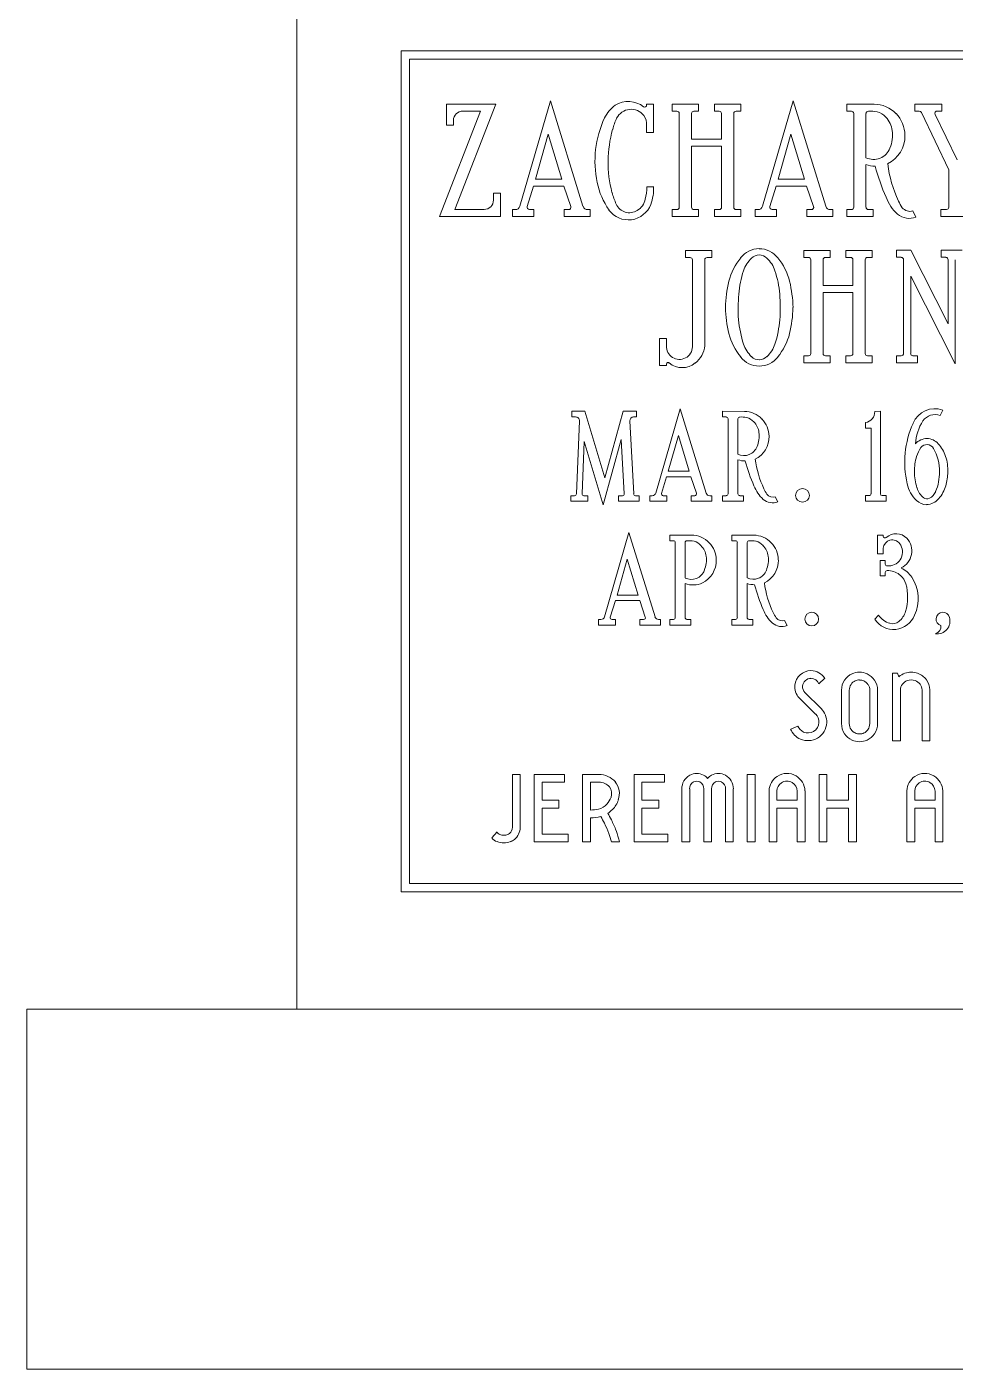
# Model space of a CAD drawing. Header units: inches. Extents: x -10 to 10, y -4 to 22.5.
# Drawn here: x -10 to 0.31, y -4 to 10.92 of the extents above; entities that cross this region are included whole.
import ezdxf

# ---------------------------------------------------------------- set-up
doc = ezdxf.new("R2010")
doc.units = ezdxf.units.IN
doc.header["$MEASUREMENT"] = 0
doc.layers.add('1', color=7, linetype='Continuous')

msp = doc.modelspace()

# ---------------------------------------------------------------- linework, layer by layer
at = {"color": 7, "linetype": 'Continuous', "lineweight": 5}
for p, q in [((-7, 0), (-7, 14.8)), ((-5.339, 9.824), (-5.339, 10.057)), ((-5.339, 10.057), (-4.791, 10.057)), ((-4.791, 10.057), (-5.248, 8.886)), ((-4.524, 8.923), (-4.185, 10.094)), ((-4.185, 10.094), (-3.823, 8.922)), ((-3.116, 10.046), (-3.116, 10.056)), ((-3.116, 10.056), (-3.039, 10.056)), ((-3.039, 10.056), (-3.039, 9.743)), ((-2.832, 9.979), (-2.832, 10.057)), ((-2.832, 10.057), (-2.539, 10.057)), ((-2.539, 10.057), (-2.539, 9.979)), ((-2.363, 9.979), (-2.363, 10.057)), ((-2.363, 10.057), (-2.07, 10.057)), ((-2.07, 10.057), (-2.07, 9.979)), ((-1.828, 8.923), (-1.489, 10.094)), ((-1.489, 10.094), (-1.127, 8.922)), ((-0.894, 9.979), (-0.894, 10.057)), ((-0.894, 10.057), (-0.589, 10.057)), ((-0.137, 10.057), (0.163, 10.057)), ((-0.137, 9.979), (-0.137, 10.057)), ((0.163, 10.057), (0.163, 9.979)), ((-5.418, 8.807), (-4.961, 9.98)), ((-5.262, 9.875), (-5.262, 9.824)), ((-4.961, 9.98), (-5.157, 9.98)), ((-2.78, 9.979), (-2.832, 9.979)), ((-2.753, 8.912), (-2.753, 9.954)), ((-2.617, 9.954), (-2.617, 9.667)), ((-2.539, 9.979), (-2.591, 9.979)), ((-2.311, 9.979), (-2.363, 9.979)), ((-2.285, 9.667), (-2.285, 9.954)), ((-2.148, 9.954), (-2.148, 8.912)), ((-2.07, 9.979), (-2.122, 9.979)), ((-0.842, 9.979), (-0.894, 9.979)), ((-0.816, 8.912), (-0.816, 9.954)), ((-0.68, 9.461), (-0.68, 9.954)), ((-0.088, 9.979), (-0.137, 9.979)), ((0.241, 9.328), (-0.064, 9.964)), ((0.089, 9.943), (0.333, 9.438)), ((0.163, 9.979), (0.113, 9.979)), ((-5.262, 9.824), (-5.339, 9.824)), ((-4.35, 9.224), (-4.209, 9.722)), ((-4.209, 9.722), (-4.058, 9.224)), ((-3.116, 9.743), (-3.116, 9.822)), ((-3.039, 9.743), (-3.116, 9.743)), ((-1.654, 9.224), (-1.513, 9.722)), ((-1.513, 9.722), (-1.362, 9.224)), ((-2.617, 9.667), (-2.285, 9.667)), ((-2.285, 9.589), (-2.617, 9.589)), ((-2.617, 9.589), (-2.617, 8.912)), ((-2.285, 8.912), (-2.285, 9.589)), ((-0.68, 9.384), (-0.68, 8.912)), ((0.241, 8.911), (0.241, 9.328)), ((-4.373, 9.146), (-4.444, 8.918)), ((-4.035, 9.146), (-4.373, 9.146)), ((-4.058, 9.224), (-4.35, 9.224)), ((-3.958, 8.919), (-4.035, 9.146)), ((-3.115, 9.139), (-3.038, 9.139)), ((-1.677, 9.146), (-1.748, 8.918)), ((-1.339, 9.146), (-1.677, 9.146)), ((-1.362, 9.224), (-1.654, 9.224)), ((-1.262, 8.919), (-1.339, 9.146)), ((-4.817, 8.99), (-4.817, 9.067)), ((-4.817, 9.067), (-4.74, 9.067)), ((-4.74, 9.067), (-4.74, 8.807)), ((-4.74, 8.807), (-5.418, 8.807)), ((-5.248, 8.886), (-4.921, 8.886)), ((-4.605, 8.807), (-4.605, 8.886)), ((-4.605, 8.886), (-4.574, 8.886)), ((-4.37, 8.807), (-4.605, 8.807)), ((-4.419, 8.886), (-4.37, 8.886)), ((-4.37, 8.886), (-4.37, 8.807)), ((-4.033, 8.807), (-4.033, 8.886)), ((-4.033, 8.886), (-3.983, 8.886)), ((-3.745, 8.807), (-4.033, 8.807)), ((-3.773, 8.886), (-3.745, 8.886)), ((-3.745, 8.886), (-3.745, 8.807)), ((-2.832, 8.807), (-2.832, 8.886)), ((-2.832, 8.886), (-2.78, 8.886)), ((-2.539, 8.807), (-2.832, 8.807)), ((-2.591, 8.886), (-2.539, 8.886)), ((-2.539, 8.886), (-2.539, 8.807)), ((-2.363, 8.807), (-2.363, 8.886)), ((-2.363, 8.886), (-2.311, 8.886)), ((-2.07, 8.807), (-2.363, 8.807)), ((-2.122, 8.886), (-2.07, 8.886)), ((-2.07, 8.886), (-2.07, 8.807)), ((-1.909, 8.807), (-1.909, 8.886)), ((-1.909, 8.886), (-1.878, 8.886)), ((-1.674, 8.807), (-1.909, 8.807)), ((-1.723, 8.886), (-1.674, 8.886)), ((-1.674, 8.886), (-1.674, 8.807)), ((-1.337, 8.807), (-1.337, 8.886)), ((-1.337, 8.886), (-1.287, 8.886)), ((-1.049, 8.807), (-1.337, 8.807)), ((-1.077, 8.886), (-1.049, 8.886)), ((-1.049, 8.886), (-1.049, 8.807)), ((-0.894, 8.807), (-0.894, 8.886)), ((-0.894, 8.886), (-0.842, 8.886)), ((-0.601, 8.807), (-0.894, 8.807)), ((-0.653, 8.886), (-0.601, 8.886)), ((-0.601, 8.886), (-0.601, 8.807)), ((-0.16, 8.871), (-0.126, 8.8)), ((0.151, 8.807), (0.151, 8.886)), ((0.151, 8.886), (0.216, 8.886)), ((0.463, 8.807), (0.151, 8.807)), ((-2.686, 8.352), (-2.686, 8.431)), ((-2.686, 8.431), (-2.393, 8.431)), ((-2.393, 8.431), (-2.393, 8.352)), ((-1.372, 8.354), (-1.372, 8.432)), ((-1.372, 8.432), (-1.079, 8.432)), ((-1.32, 8.354), (-1.372, 8.354)), ((-1.079, 8.354), (-1.131, 8.354)), ((-1.079, 8.432), (-1.079, 8.354)), ((-0.903, 8.354), (-0.903, 8.432)), ((-0.903, 8.432), (-0.61, 8.432)), ((-0.851, 8.354), (-0.903, 8.354)), ((-0.61, 8.354), (-0.662, 8.354)), ((-0.61, 8.432), (-0.61, 8.354)), ((-0.341, 8.355), (-0.341, 8.435)), ((-0.341, 8.435), (-0.183, 8.435)), ((-0.288, 8.355), (-0.341, 8.355)), ((-0.183, 8.435), (0.233, 7.615)), ((0.154, 8.355), (0.154, 8.435)), ((0.154, 8.435), (0.389, 8.435)), ((0.207, 8.355), (0.154, 8.355)), ((-2.634, 8.352), (-2.686, 8.352)), ((-2.608, 7.361), (-2.608, 8.327)), ((-2.471, 8.327), (-2.471, 7.373)), ((-2.393, 8.352), (-2.445, 8.352)), ((-1.293, 7.287), (-1.293, 8.329)), ((-1.157, 8.329), (-1.157, 8.042)), ((-0.825, 8.042), (-0.825, 8.329)), ((-0.688, 8.329), (-0.688, 7.287)), ((-0.262, 7.288), (-0.262, 8.328)), ((0.233, 7.615), (0.233, 8.328)), ((0.31, 8.328), (0.31, 7.172)), ((0.31, 7.172), (-0.183, 8.147)), ((-0.183, 8.147), (-0.183, 7.288)), ((-1.157, 8.042), (-0.825, 8.042)), ((-0.825, 7.964), (-1.157, 7.964)), ((-1.157, 7.964), (-1.157, 7.287)), ((-0.825, 7.287), (-0.825, 7.964)), ((-2.973, 7.152), (-2.973, 7.452)), ((-2.973, 7.452), (-2.895, 7.452)), ((-2.895, 7.452), (-2.895, 7.373)), ((-2.895, 7.168), (-2.895, 7.152)), ((-1.372, 7.182), (-1.372, 7.261)), ((-1.372, 7.261), (-1.32, 7.261)), ((-1.079, 7.182), (-1.372, 7.182)), ((-1.131, 7.261), (-1.079, 7.261)), ((-1.079, 7.261), (-1.079, 7.182)), ((-0.903, 7.182), (-0.903, 7.261)), ((-0.903, 7.261), (-0.851, 7.261)), ((-0.61, 7.182), (-0.903, 7.182)), ((-0.662, 7.261), (-0.61, 7.261)), ((-0.61, 7.261), (-0.61, 7.182)), ((-0.341, 7.182), (-0.341, 7.262)), ((-0.341, 7.262), (-0.288, 7.262)), ((-0.106, 7.182), (-0.341, 7.182)), ((-0.158, 7.262), (-0.106, 7.262)), ((-0.106, 7.262), (-0.106, 7.182)), ((-2.895, 7.152), (-2.973, 7.152)), ((-3.948, 6.581), (-3.948, 6.645)), ((-3.948, 6.645), (-3.802, 6.645)), ((-3.905, 6.581), (-3.948, 6.581)), ((-3.802, 6.645), (-3.581, 5.905)), ((-3.581, 5.905), (-3.375, 6.645)), ((-3.375, 6.645), (-3.229, 6.645)), ((-3.229, 6.581), (-3.26, 6.581)), ((-3.229, 6.645), (-3.229, 6.581)), ((-3.015, 5.736), (-2.744, 6.673)), ((-2.744, 6.673), (-2.454, 5.735)), ((-2.274, 6.581), (-2.274, 6.644)), ((-2.274, 6.644), (-2.03, 6.643)), ((-2.233, 6.581), (-2.274, 6.581)), ((-0.583, 6.643), (-0.52, 6.644)), ((-0.52, 6.644), (-0.52, 5.727)), ((0.174, 6.657), (0.143, 6.596)), ((-3.896, 5.726), (-3.863, 6.538)), ((-3.302, 6.538), (-3.26, 5.726)), ((-2.212, 5.727), (-2.212, 6.561)), ((-2.102, 6.167), (-2.102, 6.561)), ((-0.686, 6.457), (-0.686, 6.519)), ((-0.624, 6.457), (-0.686, 6.457)), ((-0.624, 5.727), (-0.624, 6.457)), ((-3.81, 6.31), (-3.833, 5.727)), ((-3.599, 5.605), (-3.81, 6.31)), ((-3.398, 6.329), (-3.599, 5.605)), ((-3.364, 5.727), (-3.398, 6.329)), ((-2.876, 5.977), (-2.763, 6.376)), ((-2.763, 6.376), (-2.642, 5.977)), ((-2.642, 5.977), (-2.876, 5.977)), ((-2.102, 6.105), (-2.102, 5.727)), ((-2.894, 5.915), (-2.951, 5.732)), ((-2.624, 5.915), (-2.894, 5.915)), ((-2.562, 5.733), (-2.624, 5.915)), ((-3.958, 5.644), (-3.958, 5.706)), ((-3.958, 5.706), (-3.917, 5.706)), ((-3.812, 5.706), (-3.77, 5.706)), ((-3.77, 5.706), (-3.77, 5.644)), ((-3.427, 5.644), (-3.427, 5.706)), ((-3.427, 5.706), (-3.385, 5.706)), ((-3.239, 5.706), (-3.198, 5.706)), ((-3.198, 5.706), (-3.198, 5.644)), ((-3.08, 5.644), (-3.08, 5.706)), ((-3.08, 5.706), (-3.055, 5.706)), ((-2.931, 5.706), (-2.892, 5.706)), ((-2.892, 5.706), (-2.892, 5.644)), ((-2.622, 5.644), (-2.622, 5.706)), ((-2.622, 5.706), (-2.582, 5.706)), ((-2.414, 5.706), (-2.392, 5.706)), ((-2.392, 5.706), (-2.392, 5.644)), ((-2.274, 5.644), (-2.274, 5.706)), ((-2.274, 5.706), (-2.233, 5.706)), ((-2.081, 5.706), (-2.04, 5.706)), ((-2.04, 5.706), (-2.04, 5.644)), ((-1.687, 5.694), (-1.659, 5.638)), ((-0.686, 5.644), (-0.686, 5.707)), ((-0.686, 5.707), (-0.645, 5.707)), ((-0.499, 5.707), (-0.457, 5.707)), ((-0.457, 5.707), (-0.457, 5.644)), ((-3.77, 5.644), (-3.958, 5.644)), ((-3.198, 5.644), (-3.427, 5.644)), ((-2.892, 5.644), (-3.08, 5.644)), ((-2.392, 5.644), (-2.622, 5.644)), ((-2.04, 5.644), (-2.274, 5.644)), ((-0.457, 5.644), (-0.686, 5.644)), ((-3.584, 4.361), (-3.313, 5.298)), ((-3.313, 5.298), (-3.023, 4.36)), ((-2.86, 5.206), (-2.86, 5.269)), ((-2.86, 5.269), (-2.617, 5.269)), ((-2.171, 5.206), (-2.171, 5.269)), ((-2.171, 5.269), (-1.927, 5.268)), ((-0.552, 5.061), (-0.552, 5.269)), ((-0.552, 5.269), (-0.488, 5.269)), ((-0.488, 5.269), (-0.488, 5.258)), ((-2.819, 5.206), (-2.86, 5.206)), ((-2.798, 4.352), (-2.798, 5.186)), ((-2.689, 5.186), (-2.689, 4.792)), ((-2.13, 5.206), (-2.171, 5.206)), ((-2.109, 4.352), (-2.109, 5.186)), ((-2, 4.792), (-2, 5.186)), ((-0.488, 5.124), (-0.488, 5.061)), ((-3.445, 4.602), (-3.332, 5.001)), ((-3.332, 5.001), (-3.211, 4.602)), ((-0.488, 5.061), (-0.552, 5.061)), ((-0.521, 4.816), (-0.521, 4.987)), ((-0.521, 4.987), (-0.467, 4.987)), ((-0.467, 4.987), (-0.467, 4.946)), ((-0.446, 4.926), (-0.425, 4.926)), ((-0.467, 4.816), (-0.521, 4.816)), ((-0.467, 4.853), (-0.467, 4.816)), ((-0.425, 4.874), (-0.446, 4.874)), ((-2.689, 4.73), (-2.689, 4.352)), ((-2, 4.73), (-2, 4.352)), ((-3.463, 4.54), (-3.52, 4.357)), ((-3.193, 4.54), (-3.463, 4.54)), ((-3.211, 4.602), (-3.445, 4.602)), ((-3.131, 4.358), (-3.193, 4.54)), ((-3.649, 4.269), (-3.649, 4.331)), ((-3.649, 4.331), (-3.624, 4.331)), ((-3.5, 4.331), (-3.461, 4.331)), ((-3.461, 4.331), (-3.461, 4.269)), ((-3.191, 4.269), (-3.191, 4.331)), ((-3.191, 4.331), (-3.151, 4.331)), ((-2.983, 4.331), (-2.961, 4.331)), ((-2.961, 4.331), (-2.961, 4.269)), ((-2.86, 4.269), (-2.86, 4.331)), ((-2.86, 4.331), (-2.819, 4.331)), ((-2.668, 4.331), (-2.626, 4.331)), ((-2.626, 4.331), (-2.626, 4.269)), ((-2.171, 4.269), (-2.171, 4.331)), ((-2.171, 4.331), (-2.13, 4.331)), ((-1.979, 4.331), (-1.937, 4.331)), ((-1.937, 4.331), (-1.937, 4.269)), ((-0.583, 4.335), (-0.54, 4.38)), ((-3.461, 4.269), (-3.649, 4.269)), ((-2.961, 4.269), (-3.191, 4.269)), ((-2.626, 4.269), (-2.86, 4.269)), ((-1.937, 4.269), (-2.171, 4.269)), ((-1.584, 4.319), (-1.556, 4.263)), ((-0.384, 2.983), (-0.384, 3.733)), ((-0.384, 3.733), (-0.33, 3.733)), ((-0.33, 3.733), (-0.315, 3.695)), ((-1.137, 3.677), (-1.203, 3.615)), ((-1.239, 3.278), (-1.423, 3.46)), ((-1.36, 3.519), (-1.179, 3.34)), ((-0.952, 3.173), (-0.952, 3.544)), ((-0.866, 3.544), (-0.866, 3.173)), ((-0.637, 3.173), (-0.637, 3.544)), ((-0.551, 3.544), (-0.551, 3.173)), ((-0.298, 2.983), (-0.298, 3.548)), ((-0.057, 3.548), (-0.057, 2.983)), ((0.03, 3.548), (0.03, 2.983)), ((-1.516, 3.113), (-1.436, 3.146)), ((-0.384, 2.983), (-0.298, 2.983)), ((-0.057, 2.983), (0.03, 2.983)), ((-4.607, 2.022), (-4.607, 2.608)), ((-4.607, 2.608), (-4.52, 2.608)), ((-4.52, 2.608), (-4.52, 2.019)), ((-4.364, 1.858), (-4.364, 2.608)), ((-4.364, 2.608), (-4.028, 2.608)), ((-4.028, 2.608), (-4.028, 2.522)), ((-3.827, 1.858), (-3.827, 2.608)), ((-3.827, 2.608), (-3.647, 2.608)), ((-3.255, 1.858), (-3.255, 2.608)), ((-3.255, 2.608), (-2.919, 2.608)), ((-2.919, 2.608), (-2.919, 2.522)), ((-1.998, 1.858), (-1.998, 2.608)), ((-1.998, 2.608), (-1.912, 2.608)), ((-1.912, 2.608), (-1.912, 1.858)), ((-1.201, 1.858), (-1.201, 2.608)), ((-1.201, 2.608), (-1.115, 2.608)), ((-1.115, 2.608), (-1.115, 2.321)), ((-0.874, 2.321), (-0.874, 2.608)), ((-0.874, 2.608), (-0.787, 2.608)), ((-0.787, 2.608), (-0.787, 1.858)), ((-4.028, 2.522), (-4.278, 2.522)), ((-4.278, 2.522), (-4.278, 2.321)), ((-3.645, 2.522), (-3.741, 2.522)), ((-3.741, 2.522), (-3.741, 2.213)), ((-2.919, 2.522), (-3.169, 2.522)), ((-3.169, 2.522), (-3.169, 2.321)), ((-2.724, 1.858), (-2.724, 2.449)), ((-2.638, 1.858), (-2.638, 2.449)), ((-2.482, 2.449), (-2.482, 1.858)), ((-2.396, 2.449), (-2.396, 1.858)), ((-2.24, 1.858), (-2.24, 2.449)), ((-2.154, 2.449), (-2.154, 1.858)), ((-1.756, 1.858), (-1.756, 2.427)), ((-1.669, 2.321), (-1.669, 2.424)), ((-1.444, 2.424), (-1.444, 2.321)), ((-1.357, 2.427), (-1.357, 1.858)), ((-0.225, 1.858), (-0.225, 2.427)), ((-0.139, 2.321), (-0.139, 2.424)), ((0.087, 2.424), (0.087, 2.321)), ((0.173, 2.427), (0.173, 1.858)), ((-4.278, 2.321), (-4.09, 2.321)), ((-4.09, 2.321), (-4.09, 2.235)), ((-3.169, 2.321), (-2.981, 2.321)), ((-2.981, 2.321), (-2.981, 2.235)), ((-1.444, 2.321), (-1.669, 2.321)), ((-1.115, 2.321), (-0.874, 2.321)), ((0.087, 2.321), (-0.139, 2.321)), ((-4.09, 2.235), (-4.278, 2.235)), ((-4.278, 2.235), (-4.278, 1.945)), ((-3.741, 1.858), (-3.741, 2.127)), ((-2.981, 2.235), (-3.169, 2.235)), ((-3.169, 2.235), (-3.169, 1.945)), ((-1.669, 1.858), (-1.669, 2.235)), ((-1.669, 2.235), (-1.444, 2.235)), ((-1.444, 2.235), (-1.444, 1.858)), ((-0.874, 2.235), (-1.115, 2.235)), ((-1.115, 2.235), (-1.115, 1.858)), ((-0.874, 1.858), (-0.874, 2.235)), ((-0.139, 1.858), (-0.139, 2.235)), ((-0.139, 2.235), (0.087, 2.235)), ((0.087, 2.235), (0.087, 1.858)), ((-4.837, 1.904), (-4.777, 1.969)), ((-4.278, 1.945), (-3.989, 1.945)), ((-3.989, 1.945), (-3.989, 1.858)), ((-3.169, 1.945), (-2.88, 1.945)), ((-2.88, 1.945), (-2.88, 1.858)), ((-3.989, 1.858), (-4.364, 1.858)), ((-3.827, 1.858), (-3.741, 1.858)), ((-3.506, 1.858), (-3.417, 1.858)), ((-2.88, 1.858), (-3.255, 1.858)), ((-2.724, 1.858), (-2.638, 1.858)), ((-2.482, 1.858), (-2.396, 1.858)), ((-2.24, 1.858), (-2.154, 1.858)), ((-1.912, 1.858), (-1.998, 1.858)), ((-1.756, 1.858), (-1.669, 1.858)), ((-1.444, 1.858), (-1.357, 1.858)), ((-1.115, 1.858), (-1.201, 1.858)), ((-0.787, 1.858), (-0.874, 1.858)), ((-0.225, 1.858), (-0.139, 1.858)), ((0.087, 1.858), (0.173, 1.858)), ((-7, 0), (-10, 0)), ((-10, 0), (-10, -4)), ((-7, 0), (7, 0)), ((-10, -4), (10, -4))]:
    msp.add_line(p, q, dxfattribs=at)
at = {"color": 7, "linetype": 'Continuous', "lineweight": 0}
for centre in [(-1.385, 5.71), (-1.283, 4.335)]:
    msp.add_circle(centre, 0.0762, dxfattribs=at)
at = {"color": 7, "linetype": 'Continuous', "lineweight": 5}
for centre, radius, start, end in [((-3.229, 9.727), 0.396, 126.5403, 153.3801), ((-3.321, 9.811), 0.276, 51.6668, 121.5203), ((-3.289, 9.821), 0.179, 37.6355, 153.4196), ((-3.138, 10.045), 0.0219, 236.4725, 1.2783), ((-0.593, 9.716), 0.341, 43.5877, 89.385), ((-5.155, 9.873), 0.107, 90.9275, 179.0725), ((-2.541, 9.421), 1.149, 155.0847, 191.7734), ((-2.875, 9.628), 0.636, 154.5783, 166.4935), ((-3.293, 9.829), 0.177, 357.5517, 34.7563), ((-2.779, 9.953), 0.0256, 1.3975, 91.3969), ((-2.591, 9.953), 0.0256, 88.603, 178.6026), ((-2.31, 9.953), 0.0256, 1.3975, 91.3969), ((-2.123, 9.953), 0.0256, 88.6029, 178.6026), ((-0.842, 9.953), 0.0256, 1.3975, 91.3969), ((-0.654, 9.953), 0.0256, 88.603, 178.6026), ((-0.634, 9.625), 0.354, 77.4826, 93.1866), ((-0.596, 9.8), 0.176, 39.6297, 77.2298), ((-0.636, 9.734), 0.25, 6.6676, 45.2991), ((-0.6, 9.707), 0.353, 0.8364, 43.8757), ((-0.088, 9.954), 0.0257, 24.6128, 90.836), ((0.111, 9.955), 0.0249, 86.1956, 207.3409), ((-2.193, 9.412), 1.351, 164.3252, 194.4506), ((-0.599, 9.707), 0.352, 297.0049, 0.7171), ((-0.764, 9.715), 0.379, 337.2968, 7.389), ((-0.597, 9.639), 0.196, 244.9564, 338.851), ((-0.583, 9.652), 0.284, 250.0488, 271.1622), ((1.656, 9.954), 2.309, 194.7295, 203.8025), ((0.909, 9.566), 1.359, 187.2976, 205.5078), ((-2.839, 9.361), 0.845, 191.9281, 214.6611), ((-3.649, 9.132), 0.534, 345.7464, 0.792), ((-3.558, 9.123), 0.52, 339.837, 1.8544), ((-4.92, 8.989), 0.102, 269.271, 0.729), ((-2.869, 9.234), 0.651, 194.1096, 206.2476), ((-3.323, 9.044), 0.197, 300.9624, 347.2078), ((0.008, 9.2), 0.498, 200.9013, 227.3512), ((0.036, 9.129), 0.384, 202.7316, 215.3941), ((-4.573, 8.936), 0.0508, 268.9015, 344.8383), ((-4.418, 8.912), 0.0264, 166.6624, 268.4747), ((-3.982, 8.911), 0.0254, 267.645, 19.2973), ((-3.773, 8.937), 0.0516, 197.3404, 270.7755), ((-3.319, 9.037), 0.266, 216.0001, 339.4051), ((-3.308, 9.008), 0.158, 203.1931, 303.1245), ((-2.779, 8.911), 0.0256, 268.6029, 1.3971), ((-2.591, 8.911), 0.0256, 178.6028, 271.3972), ((-2.31, 8.911), 0.0256, 268.6029, 1.3971), ((-2.123, 8.911), 0.0256, 178.6027, 271.3973), ((-1.877, 8.936), 0.0508, 268.9015, 344.8383), ((-1.722, 8.912), 0.0264, 166.6624, 268.4747), ((-1.286, 8.911), 0.0254, 267.645, 19.2973), ((-1.077, 8.937), 0.0516, 197.3404, 270.7755), ((-0.842, 8.911), 0.0256, 268.6029, 1.3971), ((-0.654, 8.911), 0.0256, 178.6028, 271.3972), ((-0.197, 8.996), 0.208, 230.7953, 290.0512), ((-0.19, 8.979), 0.113, 219.9352, 285.5317), ((0.215, 8.912), 0.0256, 271.3972, 358.6027), ((-1.863, 8.186), 0.266, 90.7945, 141.7752), ((-1.864, 8.257), 0.124, 90.5787, 134.1816), ((-1.866, 8.19), 0.261, 37.7583, 90.2214), ((-1.867, 8.257), 0.124, 45.8184, 89.4213), ((-1.319, 8.328), 0.0256, 1.3975, 91.3969), ((-1.131, 8.328), 0.0256, 88.603, 178.6026), ((-0.85, 8.328), 0.0256, 1.3975, 91.3969), ((-0.663, 8.328), 0.0256, 88.6029, 178.6026), ((-0.288, 8.329), 0.0256, 358.6029, 91.397), ((0.207, 8.329), 0.0256, 358.603, 91.397), ((-2.633, 8.327), 0.0256, 1.3971, 91.3973), ((-2.446, 8.327), 0.0256, 88.6027, 178.6028), ((-1.549, 7.924), 0.674, 140.8015, 165.8493), ((-0.961, 7.859), 1.134, 162.1624, 175.6398), ((-1.712, 8.094), 0.347, 133.3898, 161.1397), ((-2.019, 8.094), 0.347, 18.8603, 46.6102), ((-2.862, 7.835), 1.229, 5.1392, 17.5861), ((-2.182, 7.924), 0.674, 14.1508, 39.1984), ((-0.817, 7.762), 1.424, 166.7438, 178.5827), ((-2.914, 7.762), 1.424, 1.4173, 13.2562), ((-0.359, 7.781), 1.741, 174.5859, 183.8931), ((-3.598, 7.786), 1.966, 356.3875, 4.6266), ((-0.786, 7.838), 1.455, 181.6013, 193.1348), ((-2.945, 7.838), 1.455, 346.8652, 358.3987), ((-0.739, 7.796), 1.363, 185.6341, 197.2902), ((-2.992, 7.796), 1.363, 342.7097, 354.3659), ((-1.544, 7.677), 0.68, 194.424, 219.146), ((-2.187, 7.677), 0.68, 320.8541, 345.576), ((-2.751, 7.364), 0.144, 176.3876, 358.6289), ((-2.724, 7.387), 0.253, 305.3231, 356.8271), ((-1.712, 7.503), 0.347, 198.8602, 226.6102), ((-2.019, 7.503), 0.347, 313.3898, 341.1398), ((-2.878, 7.169), 0.0171, 40.4237, 184.816), ((-2.721, 7.355), 0.226, 230.474, 309.526), ((-1.863, 7.412), 0.266, 218.22, 269.4863), ((-1.864, 7.34), 0.124, 225.8149, 270.0108), ((-1.866, 7.407), 0.261, 270.0514, 322.2422), ((-1.867, 7.34), 0.124, 271.191, 314.1701), ((-1.319, 7.286), 0.0256, 268.6029, 1.3971), ((-1.131, 7.286), 0.0256, 178.6028, 271.3972), ((-0.85, 7.286), 0.0256, 268.6029, 1.3971), ((-0.663, 7.286), 0.0256, 178.6027, 271.3973), ((-0.288, 7.287), 0.0256, 268.6028, 1.3972), ((-0.158, 7.287), 0.0256, 178.6028, 268.6028), ((-3.904, 6.54), 0.0411, 357.2886, 91.3632), ((-3.26, 6.538), 0.0427, 90.9042, 180.4439), ((-2.232, 6.56), 0.0205, 1.3975, 91.3969), ((-2.082, 6.56), 0.0205, 88.603, 178.6026), ((-2.066, 6.298), 0.283, 77.4826, 93.1866), ((-2.033, 6.37), 0.273, 43.5877, 89.385), ((-2.035, 6.437), 0.141, 39.6297, 77.2298), ((-0.702, 6.637), 0.119, 277.612, 3.0856), ((0.086, 6.409), 0.264, 70.634, 157.3263), ((0.084, 6.449), 0.158, 68.2295, 145.9421), ((-2.067, 6.385), 0.2, 6.6676, 45.2991), ((-2.039, 6.363), 0.282, 0.8364, 43.8757), ((0.802, 6.079), 1.051, 155.7809, 193.1635), ((0.409, 6.249), 0.54, 147.6849, 176.5106), ((-2.038, 6.363), 0.282, 297.0049, 0.7171), ((-2.17, 6.369), 0.304, 337.2968, 7.389), ((0.002, 6.165), 0.177, 91.3156, 138.4046), ((-0.003, 6.192), 0.0823, 28.1297, 144.2312), ((-0.009, 6.164), 0.178, 42.3881, 87.6339), ((-0.124, 6.046), 0.342, 16.443, 44.0648), ((-2.036, 6.309), 0.157, 244.9564, 338.851), ((0.412, 5.983), 0.553, 163.2892, 180.8722), ((0.211, 6.041), 0.344, 144.6054, 162.9198), ((-0.338, 5.988), 0.474, 357.8119, 30.787), ((-0.317, 5.979), 0.547, 358.8537, 17.434), ((-2.025, 6.319), 0.227, 250.0488, 271.1622), ((-0.234, 6.561), 1.847, 194.7295, 203.8025), ((-0.831, 6.251), 1.088, 187.2976, 205.5078), ((0.446, 5.97), 0.587, 179.5176, 197.6784), ((-0.406, 5.961), 0.542, 337.2776, 0.9513), ((-0.304, 5.972), 0.533, 343.1006, 359.612), ((0.137, 5.916), 0.368, 192.0332, 226.0553), ((-3.915, 5.725), 0.019, 263.8392, 3.3664), ((-3.813, 5.726), 0.0205, 178.6028, 271.3972), ((-3.385, 5.726), 0.0205, 268.6028, 1.3973), ((-3.24, 5.726), 0.0204, 181.0678, 271.7265), ((-3.054, 5.747), 0.0406, 268.9015, 344.8383), ((-2.931, 5.727), 0.0211, 166.6624, 268.4747), ((-2.581, 5.726), 0.0203, 267.645, 19.2973), ((-2.415, 5.747), 0.0413, 197.3404, 270.7755), ((-2.232, 5.727), 0.0205, 268.6029, 1.3971), ((-2.082, 5.727), 0.0205, 178.6028, 271.3972), ((-1.552, 5.958), 0.398, 200.9013, 227.3512), ((-1.53, 5.901), 0.307, 202.7316, 215.3941), ((-1.711, 5.781), 0.0902, 219.9352, 285.5317), ((-0.645, 5.727), 0.0205, 268.6028, 358.6028), ((-0.498, 5.729), 0.0224, 186.1609, 266.6335), ((0.072, 5.839), 0.191, 194.3003, 234.5325), ((-0.002, 5.731), 0.0606, 231.9271, 296.5638), ((-0.013, 5.79), 0.183, 271.8741, 320.4754), ((-0.05, 5.816), 0.158, 298.6424, 336.2122), ((-0.165, 5.925), 0.387, 319.4196, 343.8127), ((-1.716, 5.794), 0.167, 230.7953, 290.0512), ((-0.004, 5.772), 0.166, 226.6621, 268.9165), ((-2.62, 4.994), 0.274, 43.6207, 89.553), ((-1.93, 4.995), 0.273, 43.5877, 89.385), ((-0.466, 5.259), 0.0214, 183.2945, 306.3034), ((-0.344, 5.122), 0.162, 43.2625, 132.7184), ((-0.382, 5.092), 0.211, 296.2612, 42.1861), ((-2.818, 5.185), 0.0205, 1.3975, 91.3969), ((-2.668, 5.185), 0.0205, 88.603, 178.6026), ((-2.652, 4.913), 0.293, 77.7364, 92.9688), ((-2.621, 5.062), 0.141, 39.7201, 77.2054), ((-2.655, 5.009), 0.201, 6.821, 45.1457), ((-2.624, 4.988), 0.281, 0.7377, 43.9744), ((-2.129, 5.185), 0.0205, 1.3975, 91.3969), ((-1.979, 5.185), 0.0205, 88.603, 178.6026), ((-1.963, 4.923), 0.283, 77.4826, 93.1866), ((-1.932, 5.062), 0.141, 39.6297, 77.2298), ((-1.965, 5.01), 0.2, 6.6676, 45.2991), ((-1.936, 4.988), 0.282, 0.8364, 43.8757), ((-0.387, 5.114), 0.101, 35.6553, 174.4817), ((-0.428, 5.08), 0.154, 271.398, 37.1542), ((-2.623, 4.988), 0.281, 296.9456, 0.7764), ((-2.756, 4.994), 0.304, 337.2969, 7.3889), ((-1.935, 4.988), 0.282, 297.0049, 0.7171), ((-2.067, 4.994), 0.304, 337.2968, 7.389), ((-0.446, 4.946), 0.0205, 181.3972, 271.3972), ((-2.621, 4.932), 0.156, 244.4442, 339.1957), ((-1.933, 4.934), 0.157, 244.9564, 338.851), ((-0.444, 4.851), 0.0223, 93.2156, 176.7844), ((-0.439, 4.655), 0.219, 49.0591, 86.27), ((-0.428, 4.671), 0.199, 16.7734, 48.5711), ((-0.419, 4.638), 0.295, 33.1416, 63.6526), ((-0.529, 4.56), 0.43, 334.8946, 33.8904), ((-2.601, 4.965), 0.251, 249.5267, 294.6979), ((-1.922, 4.944), 0.227, 250.0488, 271.1622), ((-0.131, 5.186), 1.847, 194.7295, 203.8025), ((-0.729, 4.876), 1.088, 187.2976, 205.5078), ((-0.792, 4.579), 0.575, 343.8545, 15.033), ((-3.623, 4.372), 0.0406, 268.9015, 344.8383), ((-3.5, 4.352), 0.0211, 166.6624, 268.4747), ((-3.15, 4.351), 0.0203, 267.645, 19.2973), ((-2.984, 4.372), 0.0413, 197.3404, 270.7755), ((-2.818, 4.352), 0.0205, 268.6029, 1.3971), ((-2.668, 4.352), 0.0205, 178.6028, 271.3972), ((-2.129, 4.352), 0.0205, 268.6029, 1.3971), ((-1.979, 4.352), 0.0205, 178.6028, 271.3972), ((-1.449, 4.583), 0.398, 200.9013, 227.3512), ((-1.427, 4.526), 0.307, 202.7316, 215.3941), ((-1.608, 4.406), 0.0902, 219.9352, 285.5317), ((-0.373, 4.468), 0.249, 212.3345, 338.7999), ((-0.352, 4.504), 0.225, 213.4433, 253.6623), ((-0.462, 4.489), 0.233, 308.9399, 342.7407), ((0.112, 4.312), 0.141, 261.5845, 17.125), ((0.174, 4.335), 0.0753, 14.4061, 253.5687), ((-1.613, 4.419), 0.167, 230.7953, 290.0512), ((-0.386, 4.402), 0.118, 255.5247, 306.7192), ((0.072, 4.252), 0.0811, 283.8191, 7.8392), ((-1.291, 3.583), 0.18, 90.0132, 174.5674), ((-1.291, 3.582), 0.18, 31.6433, 89.9952), ((-0.752, 3.544), 0.201, 89.9605, 114.5524), ((-0.751, 3.544), 0.201, 65.4478, 89.9967), ((-0.182, 3.541), 0.203, 109.0689, 130.9062), ((-0.177, 3.515), 0.23, 72.0089, 107.9911), ((-0.171, 3.544), 0.2, 35.7732, 71.1231), ((-1.29, 3.583), 0.181, 174.6216, 222.5441), ((-1.29, 3.582), 0.0939, 90.0756, 174.5309), ((-1.29, 3.583), 0.094, 174.5947, 222.6664), ((-1.291, 3.583), 0.0938, 20.3571, 90.0394), ((-0.752, 3.544), 0.2, 145.3994, 180.2102), ((-0.751, 3.544), 0.201, 114.6496, 145.4965), ((-0.752, 3.544), 0.114, 145.3304, 180.1582), ((-0.752, 3.545), 0.114, 114.5143, 145.6018), ((-0.752, 3.545), 0.114, 89.9162, 114.6443), ((-0.752, 3.543), 0.115, 65.6103, 89.9273), ((-0.752, 3.544), 0.114, 34.4333, 65.4159), ((-0.752, 3.543), 0.202, 34.589, 65.3165), ((-0.752, 3.544), 0.115, 359.9101, 34.3967), ((-0.751, 3.544), 0.2, 359.8195, 34.5021), ((-0.181, 3.542), 0.117, 110.161, 176.9656), ((-0.177, 3.515), 0.144, 71.9828, 108.0172), ((-0.171, 3.544), 0.114, 35.7346, 70.4008), ((-0.171, 3.544), 0.114, 2.0124, 35.9196), ((-0.172, 3.543), 0.202, 1.2332, 35.7271), ((-1.324, 3.191), 0.208, 358.1685, 45.6347), ((-1.324, 3.191), 0.121, 202.0446, 246.3618), ((-1.324, 3.191), 0.121, 300.6579, 358.1091), ((-1.324, 3.191), 0.122, 358.2358, 45.5943), ((-1.324, 3.191), 0.208, 300.6681, 358.1342), ((-0.752, 3.173), 0.2, 179.79, 214.6006), ((-0.752, 3.173), 0.114, 179.8946, 214.5716), ((-0.752, 3.173), 0.114, 325.5019, 0.1069), ((-0.751, 3.173), 0.2, 325.4979, 0.1803), ((-1.324, 3.191), 0.208, 201.9996, 246.3734), ((-1.324, 3.192), 0.208, 246.4103, 300.6153), ((-1.324, 3.192), 0.122, 246.4178, 300.5466), ((-0.751, 3.173), 0.201, 214.5027, 245.3507), ((-0.752, 3.172), 0.113, 214.2523, 245.5056), ((-0.752, 3.173), 0.201, 245.4481, 270.0381), ((-0.752, 3.171), 0.112, 245.2729, 270.3427), ((-0.751, 3.171), 0.112, 269.7315, 294.7277), ((-0.751, 3.173), 0.201, 270.0048, 294.5517), ((-0.752, 3.173), 0.115, 294.6078, 325.4189), ((-0.752, 3.174), 0.202, 294.6833, 325.4118), ((-3.642, 2.375), 0.233, 40.1122, 91.1557), ((-2.557, 2.452), 0.168, 118.5226, 181.0815), ((-2.56, 2.466), 0.154, 60.1014, 119.8986), ((-2.562, 2.454), 0.166, 41.9031, 61.5614), ((-2.315, 2.452), 0.168, 118.4957, 137.9462), ((-2.318, 2.466), 0.154, 60.1014, 119.8986), ((-2.321, 2.452), 0.168, 358.8628, 61.4906), ((-1.557, 2.421), 0.199, 123.3619, 178.137), ((-1.557, 2.421), 0.199, 59.8179, 123.3777), ((-1.557, 2.42), 0.199, 1.8906, 59.808), ((-0.026, 2.421), 0.199, 123.3619, 178.137), ((-0.026, 2.421), 0.199, 59.8179, 123.3777), ((-0.026, 2.42), 0.199, 1.8906, 59.808), ((-3.642, 2.375), 0.147, 40.1463, 91.1517), ((-3.629, 2.395), 0.124, 340.7434, 37.0725), ((-3.629, 2.395), 0.21, 340.7357, 38.398), ((-2.557, 2.452), 0.0817, 117.2285, 182.188), ((-2.56, 2.466), 0.0678, 60.1349, 119.8651), ((-2.564, 2.452), 0.0817, 357.812, 62.7715), ((-2.314, 2.452), 0.0819, 117.2557, 182.0765), ((-2.318, 2.466), 0.0678, 60.1347, 119.8653), ((-2.321, 2.452), 0.0815, 357.7007, 62.7981), ((-1.557, 2.421), 0.113, 123.3353, 178.1697), ((-1.557, 2.421), 0.113, 59.808, 123.4448), ((-1.557, 2.421), 0.113, 1.8143, 59.8173), ((-0.026, 2.421), 0.113, 123.3353, 178.1697), ((-0.026, 2.421), 0.113, 59.808, 123.4448), ((-0.026, 2.421), 0.113, 1.8143, 59.8173), ((-3.705, 2.417), 0.203, 285.734, 316.6038), ((-3.709, 2.423), 0.209, 316.2167, 340.8458), ((-3.709, 2.423), 0.296, 316.2509, 340.7895), ((-3.747, 2.702), 0.489, 270.732, 281.3944), ((-3.746, 2.685), 0.558, 270.5723, 282.4291), ((-4.611, 1.54), 1.153, 27.1552, 31.3499), ((-3.704, 2.415), 0.286, 303.0969, 316.5486), ((-4.59, 1.552), 1.215, 27.0788, 30.8957), ((-4.546, 1.58), 1.163, 20.2974, 26.8085), ((-4.724, 1.998), 0.0604, 209.0698, 249.2804), ((-4.702, 2.056), 0.123, 249.0771, 290.3263), ((-4.684, 2.004), 0.068, 291.9663, 310.3666), ((-4.701, 2.025), 0.0948, 310.0424, 358.2198), ((-4.702, 2.025), 0.182, 310.1654, 358.0099), ((-4.528, 1.588), 1.057, 20.2301, 26.8592), ((-4.546, 1.582), 1.076, 14.8752, 20.2022), ((-4.55, 1.582), 1.166, 13.7329, 20.1689), ((-4.724, 1.998), 0.147, 219.8079, 249.2358), ((-4.702, 2.057), 0.209, 249.1972, 290.8028), ((-4.683, 2.001), 0.151, 291.5826, 310.5224)]:
    msp.add_arc(centre, radius, start, end, dxfattribs=at)
at = {"layer": '1', "color": 7, "linetype": 'Continuous', "lineweight": 5}
for p, q in [((5.844, 10.651), (-5.844, 10.651)), ((-5.844, 1.303), (-5.844, 10.651)), ((5.75, 10.557), (-5.75, 10.557)), ((-5.75, 1.397), (-5.75, 10.557)), ((5.75, 1.397), (-5.75, 1.397)), ((5.844, 1.303), (-5.844, 1.303))]:
    msp.add_line(p, q, dxfattribs=at)

doc.saveas('drawing.dxf')
